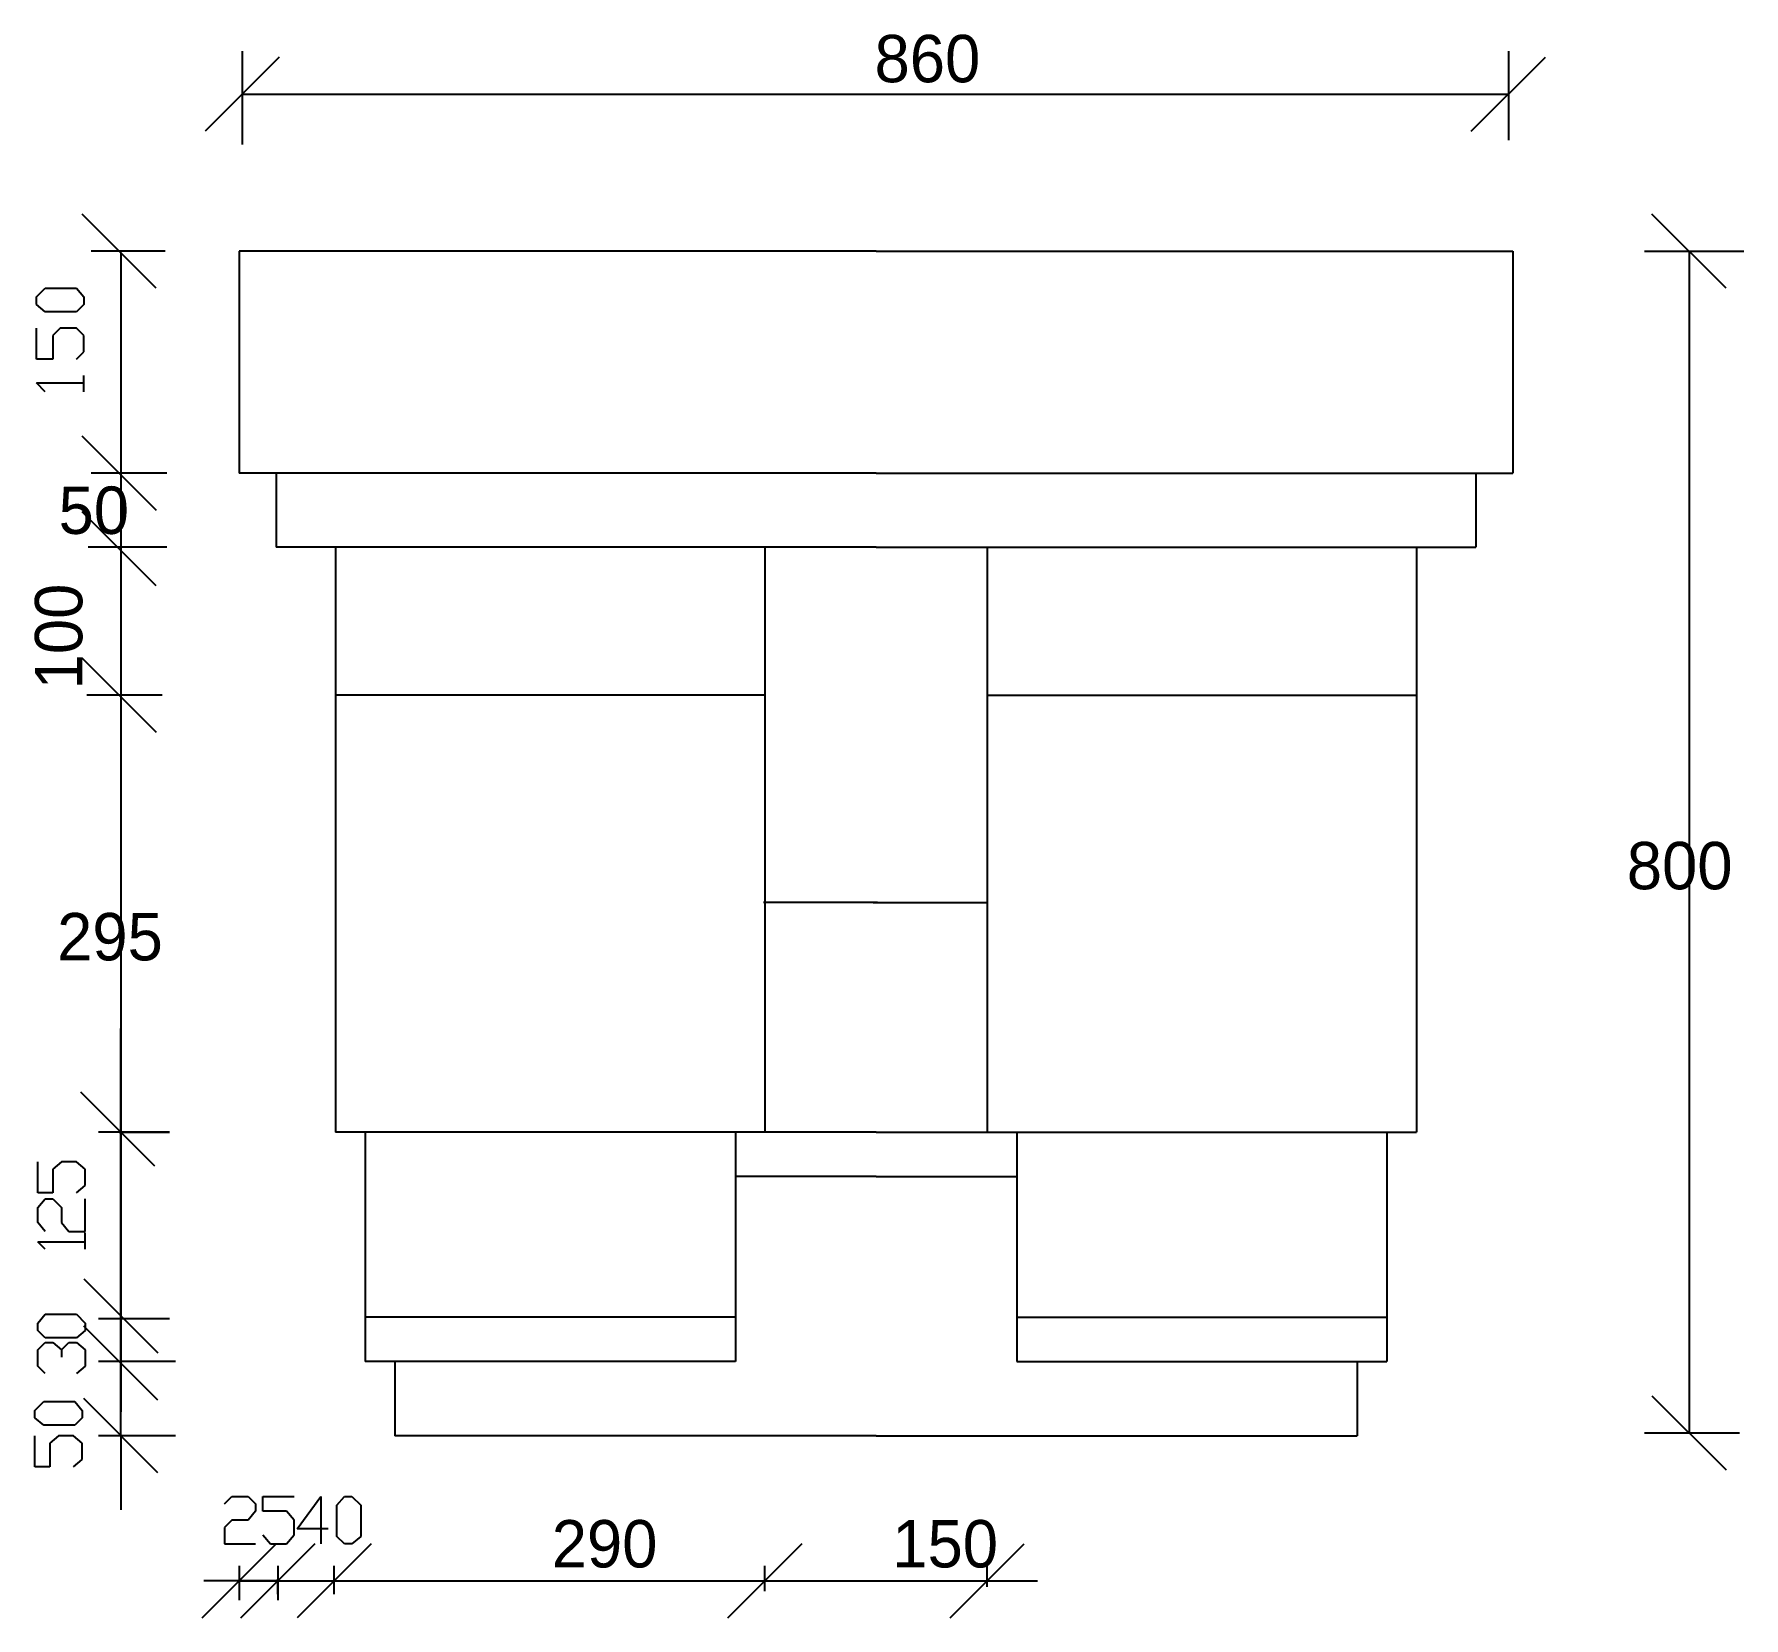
# Model space of a CAD drawing. Header units: metres. Extents: x -135.6 to -124, y 194.8 to 205.5.
import ezdxf

# ---------------------------------------------------------------- set-up
doc = ezdxf.new("R2010")
doc.units = ezdxf.units.M

# ---------------------------------------------------------------- blocks, each defined once
blk = doc.blocks.new('_OBLIQUE')
at = {"color": 0, "linetype": 'BYBLOCK'}
blk.add_line((-0.5, -0.5), (0.5, 0.5), dxfattribs=at)

msp = doc.modelspace()

# ---------------------------------------------------------------- linework, layer by layer
for p, q in [((-134.17, 205.41), (-134.17, 205.11)), ((-125.62, 205.41), (-125.62, 205.11)), ((-134.17, 205.12), (-125.62, 205.12)), ((-134.17, 205.12), (-134.17, 204.78)), ((-125.62, 205.12), (-125.62, 204.81)), ((-134.69, 204.06), (-135.19, 204.06)), ((-134.99, 204.05), (-134.99, 196.87)), ((-129.89, 204.06), (-134.19, 204.06)), ((-134.19, 204.06), (-134.19, 202.56)), ((-129.89, 204.06), (-125.59, 204.06)), ((-125.59, 204.06), (-125.59, 202.56)), ((-124.7, 204.06), (-124.4, 204.06)), ((-124.4, 204.06), (-124.4, 196.08)), ((-124.4, 204.06), (-124.03, 204.06)), ((-135.56, 203.75), (-135.5, 203.81)), ((-135.5, 203.81), (-135.29, 203.81)), ((-135.29, 203.81), (-135.24, 203.75)), ((-135.56, 203.7), (-135.56, 203.75)), ((-135.5, 203.65), (-135.56, 203.7)), ((-135.29, 203.65), (-135.5, 203.65)), ((-135.24, 203.7), (-135.29, 203.65)), ((-135.24, 203.75), (-135.24, 203.7)), ((-135.24, 203.7), (-135.24, 203.7)), ((-135.56, 203.33), (-135.56, 203.54)), ((-135.56, 203.54), (-135.56, 203.54)), ((-135.4, 203.54), (-135.45, 203.49)), ((-135.29, 203.54), (-135.4, 203.54)), ((-135.24, 203.49), (-135.29, 203.54)), ((-135.45, 203.49), (-135.45, 203.33)), ((-135.24, 203.38), (-135.24, 203.49)), ((-135.45, 203.33), (-135.56, 203.33)), ((-135.29, 203.33), (-135.24, 203.38)), ((-135.24, 203.11), (-135.24, 203.22)), ((-135.24, 203.22), (-135.24, 203.22)), ((-135.5, 203.11), (-135.56, 203.17)), ((-135.56, 203.17), (-135.24, 203.17)), ((-135.24, 203.17), (-135.24, 203.17)), ((-135.25, 202.81), (-134.75, 202.31)), ((-134.69, 202.56), (-135.19, 202.56)), ((-134.68, 202.56), (-135.01, 202.56)), ((-129.89, 202.56), (-134.19, 202.56)), ((-133.94, 202.56), (-133.94, 202.06)), ((-129.89, 202.56), (-125.59, 202.56)), ((-125.84, 202.56), (-125.84, 202.06)), ((-134.75, 201.8), (-135.25, 202.3)), ((-134.68, 202.06), (-135.21, 202.06)), ((-129.89, 202.06), (-133.94, 202.06)), ((-133.54, 202.06), (-133.54, 198.11)), ((-130.64, 202.06), (-130.64, 198.11)), ((-129.89, 202.06), (-125.84, 202.06)), ((-129.14, 202.06), (-129.14, 198.11)), ((-126.24, 202.06), (-126.24, 198.11)), ((-134.75, 200.81), (-135.25, 201.31)), ((-134.71, 201.06), (-135.22, 201.06)), ((-130.64, 201.06), (-133.54, 201.06)), ((-129.14, 201.06), (-126.24, 201.06)), ((-129.88, 199.66), (-130.65, 199.66)), ((-129.91, 199.66), (-129.14, 199.66)), ((-134.99, 196.56), (-134.99, 198.81)), ((-134.66, 198.11), (-135.14, 198.11)), ((-135, 198.11), (-134.66, 198.11)), ((-129.89, 198.11), (-133.54, 198.11)), ((-133.34, 198.11), (-133.34, 196.56)), ((-130.84, 198.11), (-130.84, 196.56)), ((-129.89, 198.11), (-126.24, 198.11)), ((-128.94, 198.11), (-128.94, 196.56)), ((-126.44, 198.11), (-126.44, 196.56)), ((-135.55, 197.7), (-135.55, 197.91)), ((-135.55, 197.91), (-135.55, 197.91)), ((-135.39, 197.91), (-135.45, 197.86)), ((-135.29, 197.91), (-135.39, 197.91)), ((-135.23, 197.86), (-135.29, 197.91)), ((-135.45, 197.86), (-135.45, 197.7)), ((-135.23, 197.75), (-135.23, 197.86)), ((-129.89, 197.81), (-130.84, 197.81)), ((-129.89, 197.81), (-128.94, 197.81)), ((-135.45, 197.7), (-135.55, 197.7)), ((-135.55, 197.6), (-135.5, 197.66)), ((-135.5, 197.66), (-135.45, 197.66)), ((-135.45, 197.66), (-135.39, 197.6)), ((-135.29, 197.7), (-135.23, 197.75)), ((-135.23, 197.44), (-135.23, 197.66)), ((-135.23, 197.66), (-135.23, 197.66)), ((-135.55, 197.5), (-135.55, 197.6)), ((-135.39, 197.6), (-135.39, 197.5)), ((-135.5, 197.44), (-135.55, 197.5)), ((-135.39, 197.5), (-135.34, 197.44)), ((-135.34, 197.44), (-135.23, 197.44)), ((-135.23, 197.32), (-135.23, 197.43)), ((-135.23, 197.43), (-135.23, 197.43)), ((-135.5, 197.32), (-135.55, 197.37)), ((-135.55, 197.37), (-135.23, 197.37)), ((-135.23, 197.37), (-135.23, 197.37)), ((-134.99, 196.86), (-134.99, 197.36)), ((-135.55, 196.82), (-135.5, 196.88)), ((-135.5, 196.88), (-135.29, 196.88)), ((-135.29, 196.88), (-135.23, 196.82)), ((-134.66, 196.85), (-135.14, 196.85)), ((-134.99, 196.87), (-134.99, 196.35)), ((-130.84, 196.86), (-133.34, 196.86)), ((-128.94, 196.86), (-126.44, 196.86)), ((-135.55, 196.77), (-135.55, 196.82)), ((-135.5, 196.72), (-135.55, 196.77)), ((-135.23, 196.77), (-135.29, 196.72)), ((-135.23, 196.82), (-135.23, 196.77)), ((-135.23, 196.77), (-135.23, 196.77)), ((-135.55, 196.64), (-135.5, 196.69)), ((-135.55, 196.53), (-135.55, 196.64)), ((-135.29, 196.72), (-135.5, 196.72)), ((-135.5, 196.69), (-135.45, 196.69)), ((-135.45, 196.69), (-135.39, 196.64)), ((-135.39, 196.64), (-135.34, 196.69)), ((-135.39, 196.64), (-135.39, 196.59)), ((-135.34, 196.69), (-135.29, 196.69)), ((-135.29, 196.69), (-135.23, 196.64)), ((-135.23, 196.64), (-135.23, 196.53)), ((-135.5, 196.48), (-135.55, 196.53)), ((-135.39, 196.59), (-135.39, 196.59)), ((-135.23, 196.53), (-135.29, 196.48)), ((-134.62, 196.56), (-135.14, 196.56)), ((-134.99, 196.06), (-134.99, 196.56)), ((-134.99, 196.55), (-134.99, 196.22)), ((-130.84, 196.56), (-133.34, 196.56)), ((-133.14, 196.56), (-133.14, 196.06)), ((-128.94, 196.56), (-126.44, 196.56)), ((-126.64, 196.56), (-126.64, 196.06)), ((-135.29, 196.48), (-135.29, 196.48)), ((-135.57, 196.23), (-135.51, 196.29)), ((-135.51, 196.29), (-135.3, 196.29)), ((-135.3, 196.29), (-135.25, 196.23)), ((-135.57, 196.18), (-135.57, 196.23)), ((-135.51, 196.13), (-135.57, 196.18)), ((-135.25, 196.18), (-135.3, 196.13)), ((-135.25, 196.23), (-135.25, 196.18)), ((-135.25, 196.18), (-135.25, 196.18)), ((-135.57, 195.85), (-135.57, 196.06)), ((-135.57, 196.06), (-135.57, 196.06)), ((-135.3, 196.13), (-135.51, 196.13)), ((-135.41, 196.06), (-135.47, 196.01)), ((-135.31, 196.06), (-135.41, 196.06)), ((-135.25, 196.01), (-135.31, 196.06)), ((-134.62, 196.06), (-135.14, 196.06)), ((-134.99, 196.06), (-134.99, 195.56)), ((-129.89, 196.06), (-133.14, 196.06)), ((-129.89, 196.06), (-126.64, 196.06)), ((-124.7, 196.08), (-124.4, 196.08)), ((-124.4, 196.08), (-124.06, 196.08)), ((-135.47, 196.01), (-135.47, 195.85)), ((-135.25, 195.9), (-135.25, 196.01)), ((-135.47, 195.85), (-135.57, 195.85)), ((-135.31, 195.85), (-135.25, 195.9)), ((-134.29, 195.6), (-134.24, 195.65)), ((-134.24, 195.65), (-134.13, 195.65)), ((-134.13, 195.65), (-134.08, 195.6)), ((-134.08, 195.6), (-134.08, 195.55)), ((-134.03, 195.55), (-134.03, 195.65)), ((-134.03, 195.65), (-133.82, 195.65)), ((-133.86, 195.65), (-133.86, 195.65)), ((-133.8, 195.43), (-133.64, 195.65)), ((-133.64, 195.65), (-133.64, 195.33)), ((-133.53, 195.59), (-133.48, 195.65)), ((-133.53, 195.38), (-133.53, 195.59)), ((-133.48, 195.65), (-133.43, 195.65)), ((-133.43, 195.65), (-133.37, 195.59)), ((-133.37, 195.59), (-133.37, 195.38)), ((-134.24, 195.49), (-134.29, 195.44)), ((-134.13, 195.49), (-134.24, 195.49)), ((-134.08, 195.55), (-134.13, 195.49)), ((-133.87, 195.55), (-134.03, 195.55)), ((-133.82, 195.49), (-133.87, 195.55)), ((-133.82, 195.39), (-133.82, 195.49)), ((-134.29, 195.44), (-134.29, 195.33)), ((-134.03, 195.39), (-133.98, 195.33)), ((-133.87, 195.33), (-133.82, 195.39)), ((-133.59, 195.43), (-133.8, 195.43)), ((-133.48, 195.33), (-133.53, 195.38)), ((-133.37, 195.38), (-133.43, 195.33)), ((-134.29, 195.33), (-134.08, 195.33)), ((-134.08, 195.33), (-134.08, 195.33)), ((-133.98, 195.33), (-133.87, 195.33)), ((-133.3, 195.33), (-133.8, 194.83)), ((-133.64, 195.33), (-133.64, 195.33)), ((-133.43, 195.33), (-133.48, 195.33)), ((-133.48, 195.33), (-133.48, 195.33)), ((-134.19, 195.18), (-134.19, 194.95)), ((-133.93, 195.18), (-133.93, 194.95)), ((-133.55, 194.99), (-133.55, 195.18)), ((-130.64, 195.08), (-130.64, 195.18)), ((-129.14, 195.09), (-129.14, 195.18)), ((-133.93, 195.08), (-134.43, 195.08)), ((-134.19, 195.08), (-134.35, 195.08)), ((-134.19, 195.08), (-133.93, 195.08)), ((-133.93, 194.99), (-133.93, 195.09)), ((-133.93, 195.08), (-133.73, 195.08)), ((-133.93, 195.08), (-133.55, 195.08)), ((-133.55, 195.01), (-133.55, 195.09)), ((-133.55, 195.08), (-133.26, 195.08)), ((-133.55, 195.08), (-130.64, 195.08)), ((-130.64, 195.01), (-130.64, 195.09)), ((-130.64, 195.04), (-130.64, 195.09)), ((-130.64, 195.08), (-129.14, 195.08)), ((-129.14, 195.04), (-129.14, 195.09)), ((-129.14, 195.08), (-128.8, 195.08))]:
    msp.add_line(p, q)

# ---------------------------------------------------------------- block references
at = {"xscale": 0.5, "yscale": 0.5, "zscale": 0.5}
for p, rotation in [((-134.17, 205.12), 180), ((-135, 204.06), 90), ((-124.4, 204.06), 90), ((-135, 202.56), 90), ((-135, 201.06), 270), ((-135.01, 198.13), 90), ((-134.99, 196.87), 270), ((-134.99, 196.55), 90), ((-134.99, 196.06), 90), ((-124.4, 196.08), 270), ((-133.93, 195.08), 180), ((-133.55, 195.08), 180), ((-130.64, 195.08), 180)]:
    msp.add_blockref('_OBLIQUE', p, dxfattribs=dict(at, rotation=rotation))
for p in [(-125.62, 205.12), (-134.19, 195.08), (-133.93, 195.08), (-130.64, 195.08), (-129.14, 195.08)]:
    msp.add_blockref('_OBLIQUE', p, dxfattribs=at)

# ---------------------------------------------------------------- texts
msp.add_text('100', height=0.32, rotation=90).set_placement((-135.25, 201.1))
at = {"char_height": 0.32, "attachment_point": 1}
for s, insert in [('\\A1;860', (-129.9, 205.52)), ('\\A1;50', (-135.41, 202.47)), ('\\A1;800', (-124.82, 200.07)), ('\\A1;295', (-135.42, 199.59)), ('\\A1;290', (-132.08, 195.49)), ('\\A1;150', (-129.78, 195.49))]:
    msp.add_mtext(s, dxfattribs=dict(at, insert=insert))

doc.saveas('drawing.dxf')
